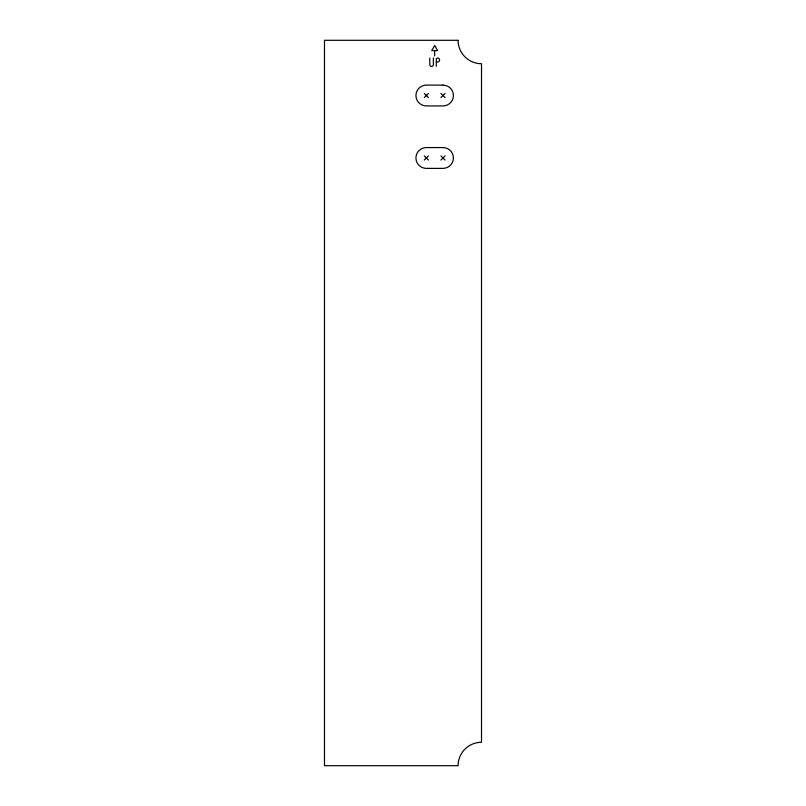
<?xml version="1.0" encoding="UTF-8"?>
<svg xmlns="http://www.w3.org/2000/svg" width="806" height="806" viewBox="0 0 806 806"><rect width="100%" height="100%" fill="white"/><g stroke="black" fill="none" stroke-linecap="round" stroke-linejoin="round"><path stroke-width="1.21" d="M424.258 97.597L428.419 93.436M440.912 97.597L445.073 93.436M424.258 160.051L428.419 155.89M440.912 160.051L445.073 155.89M434.464 50.607L431.724 50.607L434.666 45.509L437.618 50.607L434.666 50.607L434.666 55.916M436.479 62.012L437.557 62.012A2.005 2.005 0 0 0 439.562 60.007A2.005 2.005 0 0 0 437.557 57.992L436.308 58.717L436.268 66.324M440.912 93.436L445.073 97.597M424.258 93.436L428.419 97.597M440.912 155.89L445.073 160.051M424.258 155.89L428.419 160.051M433.376 57.992L433.376 64.611A1.803 1.803 0 0 1 431.583 66.414A1.803 1.803 0 0 1 429.779 64.611L429.779 57.992M458.09 40.3L324.486 40.3L324.486 765.7L458.09 765.7A23.424 23.424 0 0 1 481.514 742.276L481.514 63.724A23.424 23.424 0 0 1 458.09 40.3M442.998 85.114L426.344 85.114A10.407 10.407 0 0 0 415.936 95.521A10.407 10.407 0 0 0 426.344 105.929L442.998 105.929A10.407 10.407 0 0 0 453.405 95.521A10.407 10.407 0 0 0 442.998 85.114M442.998 147.569L426.344 147.569A10.407 10.407 0 0 0 415.936 157.976A10.407 10.407 0 0 0 426.344 168.383L442.998 168.383A10.407 10.407 0 0 0 453.405 157.976A10.407 10.407 0 0 0 442.998 147.569"/></g></svg>
